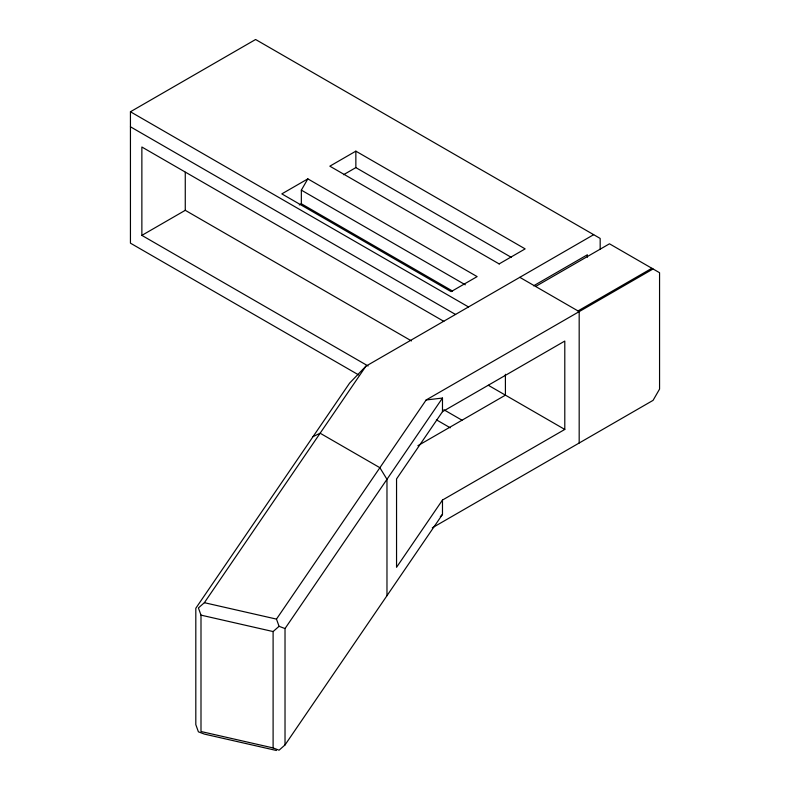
<?xml version="1.0" encoding="UTF-8"?>
<svg xmlns="http://www.w3.org/2000/svg" width="790" height="790" viewBox="0 0 790 790"><rect width="100%" height="100%" fill="white"/><g stroke="black" fill="none" stroke-linecap="round" stroke-linejoin="round"><path stroke-width="1.19" d="M452.532 291.056L301.346 203.771L301.346 190.133L307.843 178.876L477.13 276.609L451.12 291.629L281.832 193.886L307.843 178.876M442.479 500.05L396.55 567.299L396.55 478.928L442.479 411.679L564.791 341.063L564.791 429.434L442.479 500.05L442.479 514.428L285.022 744.94L279.068 750.194L273.103 747.933L200.996 731.51L200.996 615.134L198.409 607.935L204.373 602.691L365.908 366.195L593.665 234.679M285.022 744.94L285.022 628.563L279.068 626.302L276.47 619.103L426.156 399.967L653.063 268.965M285.022 628.563L442.479 398.051L426.156 399.967M365.908 366.195L349.595 383.12L195.811 608.251L195.811 724.627L198.409 731.826L204.373 734.088L276.47 750.5M440.326 516.66L442.479 514.428M273.103 747.933L273.103 631.556L279.068 626.302M358.66 374.924L130.439 243.162L130.439 111.765L255.604 39.5L600.173 238.432L600.173 249.452M443.852 321.362L141.864 147.009L141.864 235.381L185.265 210.318L411.491 340.925M499.132 263.909L525.143 248.889L355.856 151.157L329.845 166.177L499.25 263.978M343.531 174.728L355.856 167.608L511.357 257.392M299.291 204.956L301.346 203.771M533.586 285.822L587.365 254.775L587.365 257.234M535.6 286.454L609.475 243.804L659.561 272.718L659.561 389.095L653.063 400.362L432.278 527.829M578.004 310.934L651.878 268.284M417.9 445.688L505.422 395.158L505.403 374.282M313.038 436.633L320.128 433.216L379.881 467.71L386.972 479.313L386.972 595.69M204.373 602.691L276.47 619.103M200.996 615.134L273.103 631.556M519.81 277.339L579.179 311.615L579.179 443.012M301.346 190.133L465.31 284.805M130.439 111.765L468.5 306.945M130.439 126.785L455.603 314.509M488.329 385.283L564.791 429.434M141.864 235.381L368.091 365.987M443.852 409.734L461.992 420.201M436.406 419.816L450.27 427.815M442.479 398.051L442.479 411.679M355.856 151.157L355.856 167.608M185.265 172.269L185.265 210.318"/></g></svg>
